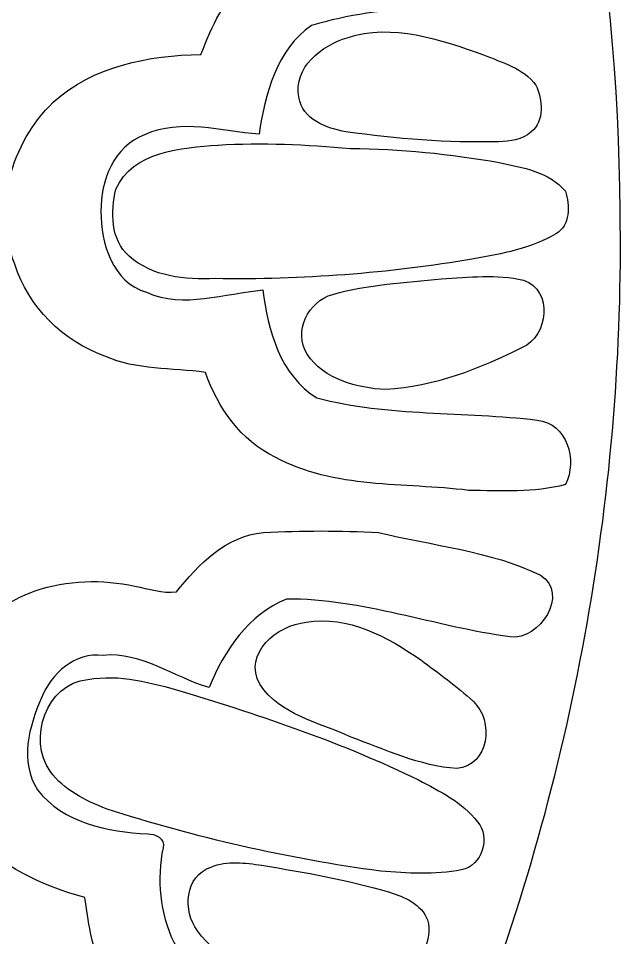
# Model space of a CAD drawing. Header units: centimetres. Extents: x -13.3 to 13.4, y -13.6 to 13.3.
# Drawn here: x 9.72 to 13.35, y -4.21 to 1.3 of the extents above; entities that cross this region are included whole.
import ezdxf

# ---------------------------------------------------------------- set-up
doc = ezdxf.new("R2010")
doc.units = ezdxf.units.CM
doc.header["$MEASUREMENT"] = 0
doc.layers.add('Camada 1', color=7, linetype='Continuous')

msp = doc.modelspace()

# ---------------------------------------------------------------- linework, layer by layer
at = {"layer": 'Camada 1', "color": 156}
for points, knots in [([(-0.41027, 13.28701), (0.94933, 13.33217), (2.31493, 13.1646), (3.62479, 12.79771), (3.62479, 12.79771), (6.18596, 12.08158), (8.51534, 10.56993), (10.21997, 8.53016), (10.21997, 8.53016), (12.17999, 6.20253), (13.30854, 3.18593), (13.32583, 0.14076), (13.32583, 0.14076), (13.35263, -1.51129), (13.05489, -3.16688), (12.47352, -4.71275), (12.47352, -4.71275), (11.49385, -7.30778), (9.6834, -9.58108), (7.36669, -11.10755), (7.36669, -11.10755), (4.84893, -12.7896), (1.74025, -13.5643), (-1.27246, -13.25915), (-1.27246, -13.25915), (-2.8956, -13.10181), (-4.48944, -12.64355), (-5.94465, -11.90766), (-5.94465, -11.90766), (-8.31814, -10.72056), (-10.31592, -8.80356), (-11.60533, -6.48475), (-11.60533, -6.48475), (-12.63332, -4.6475), (-13.21329, -2.56187), (-13.27784, -0.45755), (-13.27784, -0.45755), (-13.27291, -0.24553), (-13.30783, -0.03386), (-13.28384, 0.1778), (-13.28384, 0.1778), (-13.25809, 2.19957), (-12.76244, 4.21462), (-11.84098, 6.01451), (-11.84098, 6.01451), (-11.33933, 6.9984), (-10.71633, 7.92162), (-9.98643, 8.751), (-9.98643, 8.751), (-9.69009, 9.10025), (-9.35284, 9.4114), (-9.03146, 9.73701), (-9.03146, 9.73701), (-7.73148, 10.9421), (-6.19019, 11.8872), (-4.52437, 12.49397), (-4.52437, 12.49397), (-3.20674, 12.97552), (-1.81186, 13.24081), (-0.41027, 13.28701)], [0, 0, 0, 0, 0.0625, 0.0625, 0.0625, 0.0625, 0.125, 0.125, 0.125, 0.125, 0.1875, 0.1875, 0.1875, 0.1875, 0.25, 0.25, 0.25, 0.25, 0.3125, 0.3125, 0.3125, 0.3125, 0.375, 0.375, 0.375, 0.375, 0.4375, 0.4375, 0.4375, 0.4375, 0.5, 0.5, 0.5, 0.5, 0.5625, 0.5625, 0.5625, 0.5625, 0.625, 0.625, 0.625, 0.625, 0.6875, 0.6875, 0.6875, 0.6875, 0.75, 0.75, 0.75, 0.75, 0.8125, 0.8125, 0.8125, 0.8125, 0.875, 0.875, 0.875, 0.875, 1, 1, 1, 1]), ([(11.76301, 1.772), (11.76301, 1.772), (11.76301, 1.772), (11.76301, 1.772), (11.76301, 1.772), (11.53512, 1.71908), (11.3037, 1.65381), (11.10614, 1.52541), (11.10614, 1.52541), (10.95268, 1.42205), (10.88248, 1.24459), (10.81651, 1.07984), (10.81651, 1.07984), (10.5043, 1.07385), (10.16952, 1.0107), (9.9321, 0.79304), (9.9321, 0.79304), (9.67916, 0.54997), (9.56875, 0.15521), (9.70138, -0.17638), (9.70138, -0.17638), (9.78393, -0.4311), (9.9896, -0.63675), (10.24149, -0.72565), (10.24149, -0.72565), (10.43057, -0.81138), (10.6419, -0.79409), (10.84297, -0.82373), (10.84297, -0.82373), (10.91952, -1.03292), (11.05322, -1.2326), (11.26067, -1.32997), (11.26067, -1.32997), (11.61625, -1.52293), (12.03042, -1.48096), (12.41777, -1.52893), (12.41777, -1.52893), (12.6118, -1.53105), (12.80936, -1.54552), (12.99879, -1.49401), (12.99879, -1.49401), (13.07146, -1.34691), (13.01009, -1.12888), (12.82876, -1.10878), (12.82876, -1.10878), (12.39061, -1.0548), (11.93977, -1.08832), (11.50972, -0.97542), (11.50972, -0.97542), (11.29171, -0.84384), (11.21621, -0.56832), (11.18693, -0.32985), (11.18693, -0.32985), (10.95587, -0.34924), (10.71597, -0.44309), (10.49019, -0.34395), (10.49019, -0.34395), (10.287, -0.28151), (10.21608, -0.05079), (10.21785, 0.14076), (10.21785, 0.14076), (10.21467, 0.32419), (10.29545, 0.53021), (10.47891, 0.59901), (10.47891, 0.59901), (10.69903, 0.69708), (10.93716, 0.61841), (11.16434, 0.60289), (11.16434, 0.60289), (11.20104, 0.8396), (11.26842, 1.1109), (11.47867, 1.25236), (11.47867, 1.25236), (11.91365, 1.3857), (12.37862, 1.3529), (12.82381, 1.42733), (12.82381, 1.42733), (12.97199, 1.47389), (13.03443, 1.67357), (12.95293, 1.80233), (12.95293, 1.80233), (12.88555, 1.83373), (12.81077, 1.84255), (12.73774, 1.84221), (12.73774, 1.84221), (12.41142, 1.85208), (12.08651, 1.81044), (11.76301, 1.772)], [0, 0, 0, 0, 0.0434783, 0.0434783, 0.0434783, 0.0434783, 0.0869565, 0.0869565, 0.0869565, 0.0869565, 0.1304348, 0.1304348, 0.1304348, 0.1304348, 0.173913, 0.173913, 0.173913, 0.173913, 0.2173913, 0.2173913, 0.2173913, 0.2173913, 0.2608696, 0.2608696, 0.2608696, 0.2608696, 0.3043478, 0.3043478, 0.3043478, 0.3043478, 0.3478261, 0.3478261, 0.3478261, 0.3478261, 0.3913043, 0.3913043, 0.3913043, 0.3913043, 0.4347826, 0.4347826, 0.4347826, 0.4347826, 0.4782609, 0.4782609, 0.4782609, 0.4782609, 0.5217391, 0.5217391, 0.5217391, 0.5217391, 0.5652174, 0.5652174, 0.5652174, 0.5652174, 0.6086957, 0.6086957, 0.6086957, 0.6086957, 0.6521739, 0.6521739, 0.6521739, 0.6521739, 0.6956522, 0.6956522, 0.6956522, 0.6956522, 0.7391304, 0.7391304, 0.7391304, 0.7391304, 0.7826087, 0.7826087, 0.7826087, 0.7826087, 0.826087, 0.826087, 0.826087, 0.826087, 0.8695652, 0.8695652, 0.8695652, 0.8695652, 0.9130435, 0.9130435, 0.9130435, 0.9130435, 1, 1, 1, 1]), ([(11.69175, 1.17968), (11.69175, 1.17968), (11.69175, 1.17968), (11.69175, 1.17968), (11.69175, 1.17968), (11.53971, 1.13347), (11.3686, 1.00224), (11.40283, 0.82337), (11.40283, 0.82337), (11.42293, 0.68932), (11.56757, 0.63641), (11.68469, 0.61736), (11.68469, 0.61736), (11.98633, 0.57255), (12.29218, 0.55033), (12.59769, 0.55703), (12.59769, 0.55703), (12.66437, 0.5602), (12.73986, 0.5669), (12.79207, 0.61419), (12.79207, 0.61419), (12.87497, 0.68121), (12.86228, 0.80963), (12.82064, 0.89605), (12.82064, 0.89605), (12.74797, 0.99835), (12.61745, 1.03152), (12.50702, 1.07738), (12.50702, 1.07738), (12.24913, 1.16874), (11.9641, 1.26858), (11.69175, 1.17968)], [0, 0, 0, 0, 0.1111111, 0.1111111, 0.1111111, 0.1111111, 0.2222222, 0.2222222, 0.2222222, 0.2222222, 0.3333333, 0.3333333, 0.3333333, 0.3333333, 0.4444444, 0.4444444, 0.4444444, 0.4444444, 0.5555556, 0.5555556, 0.5555556, 0.5555556, 0.6666667, 0.6666667, 0.6666667, 0.6666667, 0.7777778, 0.7777778, 0.7777778, 0.7777778, 1, 1, 1, 1]), ([(10.91847, 0.53728), (10.91847, 0.53728), (10.91847, 0.53728), (10.91847, 0.53728), (10.91847, 0.53728), (10.69869, 0.51822), (10.41152, 0.50411), (10.30605, 0.27235), (10.30605, 0.27235), (10.27747, 0.14076), (10.27289, -0.03104), (10.38684, -0.12664), (10.38684, -0.12664), (10.52442, -0.25223), (10.72303, -0.26952), (10.90117, -0.26212), (10.90117, -0.26212), (11.42011, -0.27023), (11.93906, -0.23001), (12.45093, -0.14427), (12.45093, -0.14427), (12.6185, -0.11289), (12.79243, -0.08254), (12.94095, 0.00565), (12.94095, 0.00565), (13.02878, 0.05503), (13.02385, 0.17744), (12.99845, 0.26105), (12.99845, 0.26105), (12.90072, 0.37677), (12.74197, 0.40357), (12.60191, 0.43249), (12.60191, 0.43249), (12.30806, 0.48436), (12.01032, 0.51576), (11.71222, 0.51611), (11.71222, 0.51611), (11.44834, 0.54115), (11.18305, 0.5535), (10.91847, 0.53728)], [0, 0, 0, 0, 0.0909091, 0.0909091, 0.0909091, 0.0909091, 0.1818182, 0.1818182, 0.1818182, 0.1818182, 0.2727273, 0.2727273, 0.2727273, 0.2727273, 0.3636364, 0.3636364, 0.3636364, 0.3636364, 0.4545455, 0.4545455, 0.4545455, 0.4545455, 0.5454545, 0.5454545, 0.5454545, 0.5454545, 0.6363636, 0.6363636, 0.6363636, 0.6363636, 0.7272727, 0.7272727, 0.7272727, 0.7272727, 0.8181818, 0.8181818, 0.8181818, 0.8181818, 1, 1, 1, 1]), ([(12.2562, -0.26353), (12.2562, -0.26353), (12.2562, -0.26353), (12.2562, -0.26353), (12.2562, -0.26353), (12.03854, -0.28751), (11.81629, -0.29527), (11.60531, -0.35665), (11.60531, -0.35665), (11.45716, -0.39687), (11.36896, -0.5782), (11.45222, -0.71366), (11.45222, -0.71366), (11.55417, -0.86713), (11.74996, -0.91617), (11.92354, -0.92638), (11.92354, -0.92638), (12.21034, -0.90981), (12.48445, -0.80291), (12.7388, -0.67486), (12.7388, -0.67486), (12.89685, -0.60783), (12.92542, -0.33055), (12.74762, -0.27199), (12.74762, -0.27199), (12.5878, -0.23213), (12.41918, -0.25471), (12.2562, -0.26353)], [0, 0, 0, 0, 0.125, 0.125, 0.125, 0.125, 0.25, 0.25, 0.25, 0.25, 0.375, 0.375, 0.375, 0.375, 0.5, 0.5, 0.5, 0.5, 0.625, 0.625, 0.625, 0.625, 0.75, 0.75, 0.75, 0.75, 1, 1, 1, 1]), ([(10.66906, -2.13676), (10.66906, -2.13676), (10.66906, -2.13676), (10.66906, -2.13676), (10.66906, -2.13676), (10.58509, -2.147), (10.50325, -2.11632), (10.42141, -2.1029), (10.42141, -2.1029), (10.22456, -2.0588), (10.01572, -2.0655), (9.82415, -2.12972), (9.82415, -2.12972), (9.57226, -2.21791), (9.37119, -2.42464), (9.2724, -2.67053), (9.2724, -2.67053), (9.16515, -2.97497), (9.23113, -3.33233), (9.44068, -3.57823), (9.44068, -3.57823), (9.6146, -3.78071), (9.86825, -3.89466), (10.12084, -3.96521), (10.12084, -3.96521), (10.14589, -4.10491), (10.15434, -4.25238), (10.22385, -4.37973), (10.22385, -4.37973), (10.3579, -4.64572), (10.63166, -4.80201), (10.89659, -4.91243), (10.89659, -4.91243), (11.18129, -5.01332), (11.45504, -5.1449), (11.7475, -5.22357), (11.7475, -5.22357), (11.8431, -5.24756), (11.96021, -5.27685), (12.041, -5.19959), (12.041, -5.19959), (12.05934, -5.11844), (12.06112, -5.03378), (12.05052, -4.95194), (12.05052, -4.95194), (12.01384, -4.87186), (11.93411, -4.82669), (11.85545, -4.79743), (11.85545, -4.79743), (11.50937, -4.6616), (11.15236, -4.55012), (10.8197, -4.38255), (10.8197, -4.38255), (10.75124, -4.3501), (10.6867, -4.30354), (10.65388, -4.23333), (10.65388, -4.23333), (10.56922, -4.05835), (10.55158, -3.85655), (10.58969, -3.66713), (10.58969, -3.66713), (10.60555, -3.61385), (10.54169, -3.5814), (10.4976, -3.58493), (10.4976, -3.58493), (10.26018, -3.57152), (9.99067, -3.52178), (9.83862, -3.31998), (9.83862, -3.31998), (9.72819, -3.15277), (9.78712, -2.93933), (9.86189, -2.77071), (9.86189, -2.77071), (9.9208, -2.62325), (10.06228, -2.49731), (10.2302, -2.51636), (10.2302, -2.51636), (10.46268, -2.49344), (10.65213, -2.64865), (10.86555, -2.70791), (10.86555, -2.70791), (10.95621, -2.48954), (11.10051, -2.27047), (11.32769, -2.1791), (11.32769, -2.1791), (11.78277, -2.17769), (12.2188, -2.34492), (12.66647, -2.40629), (12.66647, -2.40629), (12.84464, -2.42569), (13.02456, -2.15018), (12.84851, -2.03553), (12.84851, -2.03553), (12.54512, -1.89052), (12.20328, -1.85949), (11.87944, -1.78187), (11.87944, -1.78187), (11.65083, -1.76847), (11.41976, -1.76917), (11.1908, -1.78187), (11.1908, -1.78187), (10.96432, -1.80128), (10.80487, -1.97238), (10.66906, -2.13676)], [0, 0, 0, 0, 0.037037, 0.037037, 0.037037, 0.037037, 0.0740741, 0.0740741, 0.0740741, 0.0740741, 0.1111111, 0.1111111, 0.1111111, 0.1111111, 0.1481481, 0.1481481, 0.1481481, 0.1481481, 0.1851852, 0.1851852, 0.1851852, 0.1851852, 0.2222222, 0.2222222, 0.2222222, 0.2222222, 0.2592593, 0.2592593, 0.2592593, 0.2592593, 0.2962963, 0.2962963, 0.2962963, 0.2962963, 0.3333333, 0.3333333, 0.3333333, 0.3333333, 0.3703704, 0.3703704, 0.3703704, 0.3703704, 0.4074074, 0.4074074, 0.4074074, 0.4074074, 0.4444444, 0.4444444, 0.4444444, 0.4444444, 0.4814815, 0.4814815, 0.4814815, 0.4814815, 0.5185185, 0.5185185, 0.5185185, 0.5185185, 0.5555556, 0.5555556, 0.5555556, 0.5555556, 0.5925926, 0.5925926, 0.5925926, 0.5925926, 0.6296296, 0.6296296, 0.6296296, 0.6296296, 0.6666667, 0.6666667, 0.6666667, 0.6666667, 0.7037037, 0.7037037, 0.7037037, 0.7037037, 0.7407407, 0.7407407, 0.7407407, 0.7407407, 0.7777778, 0.7777778, 0.7777778, 0.7777778, 0.8148148, 0.8148148, 0.8148148, 0.8148148, 0.8518519, 0.8518519, 0.8518519, 0.8518519, 0.8888889, 0.8888889, 0.8888889, 0.8888889, 0.9259259, 0.9259259, 0.9259259, 0.9259259, 1, 1, 1, 1]), ([(11.44622, -2.3181), (11.44622, -2.3181), (11.44622, -2.3181), (11.44622, -2.3181), (11.44622, -2.3181), (11.27371, -2.33432), (11.06594, -2.50331), (11.16965, -2.68958), (11.16965, -2.68958), (11.28854, -2.87443), (11.52418, -2.9157), (11.71046, -3.00426), (11.71046, -3.00426), (11.91823, -3.07869), (12.12603, -3.17887), (12.34827, -3.19405), (12.34827, -3.19405), (12.543, -3.1757), (12.57194, -2.90724), (12.44706, -2.79223), (12.44706, -2.79223), (12.34968, -2.70016), (12.23892, -2.62325), (12.13202, -2.54316), (12.13202, -2.54316), (11.93341, -2.40558), (11.69634, -2.27507), (11.44622, -2.3181)], [0, 0, 0, 0, 0.125, 0.125, 0.125, 0.125, 0.25, 0.25, 0.25, 0.25, 0.375, 0.375, 0.375, 0.375, 0.5, 0.5, 0.5, 0.5, 0.625, 0.625, 0.625, 0.625, 0.75, 0.75, 0.75, 0.75, 1, 1, 1, 1]), ([(10.13919, -2.66135), (10.13919, -2.66135), (10.13919, -2.66135), (10.13919, -2.66135), (10.13919, -2.66135), (9.88694, -2.68464), (9.7783, -3.01659), (9.9134, -3.21027), (9.9134, -3.21027), (9.99525, -3.32176), (10.12296, -3.38561), (10.2496, -3.43393), (10.2496, -3.43393), (10.78406, -3.6082), (11.33544, -3.73203), (11.89248, -3.80787), (11.89248, -3.80787), (12.0523, -3.81916), (12.21668, -3.83292), (12.37509, -3.79976), (12.37509, -3.79976), (12.4989, -3.77825), (12.55253, -3.60398), (12.4721, -3.51189), (12.4721, -3.51189), (12.38179, -3.39548), (12.24597, -3.3288), (12.11862, -3.26178), (12.11862, -3.26178), (11.66566, -3.04024), (11.18588, -2.87972), (10.70468, -2.7319), (10.70468, -2.7319), (10.52159, -2.68145), (10.33003, -2.62502), (10.13919, -2.66135)], [0, 0, 0, 0, 0.1, 0.1, 0.1, 0.1, 0.2, 0.2, 0.2, 0.2, 0.3, 0.3, 0.3, 0.3, 0.4, 0.4, 0.4, 0.4, 0.5, 0.5, 0.5, 0.5, 0.6, 0.6, 0.6, 0.6, 0.7, 0.7, 0.7, 0.7, 0.8, 0.8, 0.8, 0.8, 1, 1, 1, 1]), ([(10.87754, -3.78283), (10.87754, -3.78283), (10.87754, -3.78283), (10.87754, -3.78283), (10.87754, -3.78283), (10.71845, -3.83399), (10.7068, -4.04636), (10.7957, -4.16489), (10.7957, -4.16489), (10.92164, -4.34374), (11.14812, -4.4217), (11.35909, -4.43371), (11.35909, -4.43371), (11.57569, -4.43759), (11.79617, -4.43793), (12.00784, -4.38679), (12.00784, -4.38679), (12.13379, -4.36209), (12.20645, -4.21815), (12.17259, -4.09928), (12.17259, -4.09928), (12.13626, -4.00402), (12.03395, -3.96205), (11.94435, -3.93347), (11.94435, -3.93347), (11.69458, -3.85938), (11.43775, -3.81494), (11.18129, -3.7726), (11.18129, -3.7726), (11.08109, -3.75778), (10.97421, -3.74368), (10.87754, -3.78283)], [0, 0, 0, 0, 0.1111111, 0.1111111, 0.1111111, 0.1111111, 0.2222222, 0.2222222, 0.2222222, 0.2222222, 0.3333333, 0.3333333, 0.3333333, 0.3333333, 0.4444444, 0.4444444, 0.4444444, 0.4444444, 0.5555556, 0.5555556, 0.5555556, 0.5555556, 0.6666667, 0.6666667, 0.6666667, 0.6666667, 0.7777778, 0.7777778, 0.7777778, 0.7777778, 1, 1, 1, 1])]:
    msp.add_open_spline(points, degree=3, knots=knots, dxfattribs=at)

doc.saveas('drawing.dxf')
